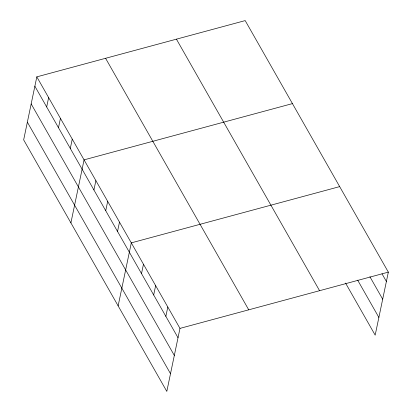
<?xml version="1.0" encoding="UTF-8"?>
<svg xmlns="http://www.w3.org/2000/svg" width="412" height="412" viewBox="0 0 412 412"><rect width="100%" height="100%" fill="white"/><g stroke="black" fill="none" stroke-linecap="round" stroke-linejoin="round"><path stroke-width="0.62" d="M36.822 76.859L23.659 139.869L166.808 391.4L179.972 328.39L36.822 76.859L245.192 20.6L388.341 272.131L375.178 335.141L345.539 283.065M46.68 106.96L48.631 97.608M58.489 127.715L60.44 118.362M70.297 148.464L72.255 139.112M70.9 222.871L84.063 159.861L292.432 103.608M93.921 189.968L95.872 180.616M105.73 210.717L107.681 201.365M117.538 231.472L119.49 222.114M118.136 305.879L131.304 242.869L339.668 186.61M141.517 273.604L143.469 264.247M153.681 294.982L155.638 285.629M165.851 316.364L167.808 307.007M179.972 328.39L388.341 272.131M382.017 273.81L386.389 281.484M369.894 276.715L382.686 299.194M357.662 280.16L378.875 317.436M176.429 39.166L319.578 290.697M105.585 58.293L248.735 309.824M34.871 86.211L178.02 337.742M31.168 103.917L174.322 355.448M27.357 122.163L170.511 373.694"/></g></svg>
